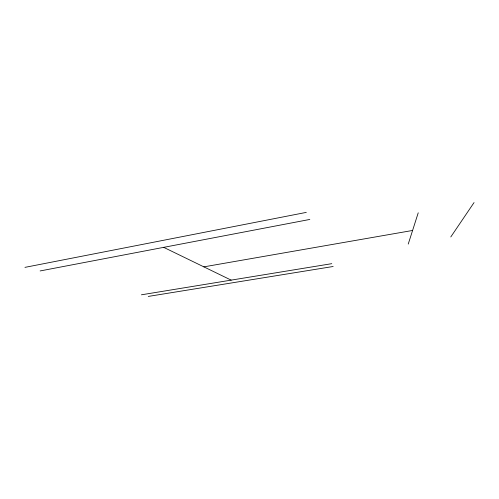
<?xml version="1.0" encoding="UTF-8"?>
<svg xmlns="http://www.w3.org/2000/svg" width="499" height="499" viewBox="0 0 499 499"><rect width="100%" height="100%" fill="white"/><g stroke="black" fill="none" stroke-linecap="round" stroke-linejoin="round"><path stroke-width="0.75" d="M408.238 244.08L418.231 212.811M450.784 236.956L474.05 202.575M24.95 267.364L306.305 212.387M40.138 270.945L309.81 219.448M203.86 266.859L412.592 230.463M141.41 294.809L331.76 263.672M148.265 296.425L333.164 266.497M163.684 247.348L231.168 280.126"/></g></svg>
